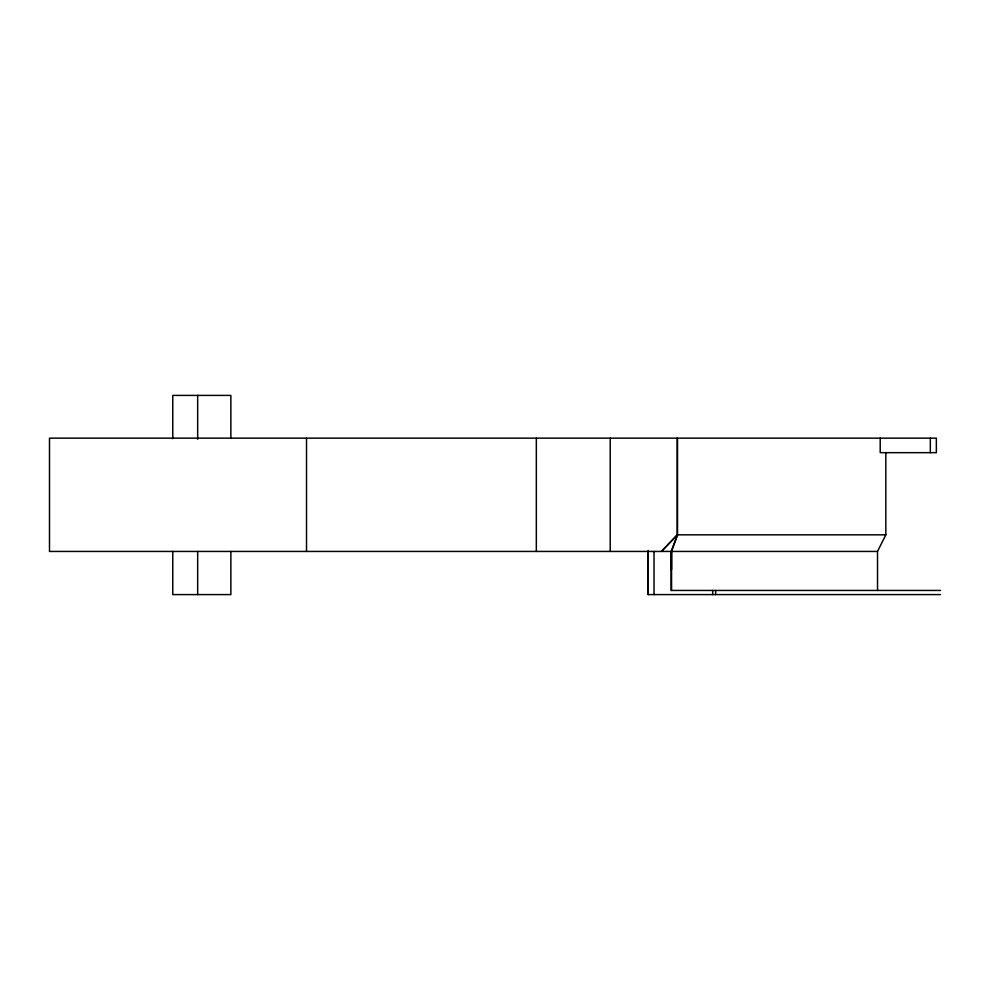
<?xml version="1.0" encoding="UTF-8"?>
<svg xmlns="http://www.w3.org/2000/svg" width="990" height="990" viewBox="0 0 990 990"><rect width="100%" height="100%" fill="white"/><g stroke="black" fill="none" stroke-linecap="round" stroke-linejoin="round"><path stroke-width="1.49" d="M654.019 594.594L654.019 551.442M677.519 438.149L677.519 534.835L661.394 551.442L677.234 534.835L677.234 438.149M940.5 590.448L671.096 590.448L671.109 551.442L677.519 534.835L671.554 551.442L671.554 569.547M877.524 590.448L877.524 551.442L885.827 534.835L885.827 452.665M877.524 551.442L49.5 551.442L49.5 438.149L936.354 438.149L936.354 452.665L880.209 452.665L880.209 438.149M677.234 534.835L885.827 534.835M940.5 594.594L648.066 594.594L648.066 551.442M648.24 550.465L648.252 594.594M930.328 438.149L930.328 452.665M715.646 590.448L715.646 594.594M712.701 590.448L712.701 594.594M671.554 551.442L671.554 590.448M610.224 438.149L610.224 551.442M536.332 438.149L536.332 551.442M306.516 438.149L306.516 551.442M230.868 438.149L230.868 395.406L172.767 395.406L172.767 438.644M230.868 551.442L230.868 594.594L172.767 594.594L172.767 551.356M197.666 395.406L197.666 439.238M197.666 551.442L197.666 594.594"/></g></svg>
